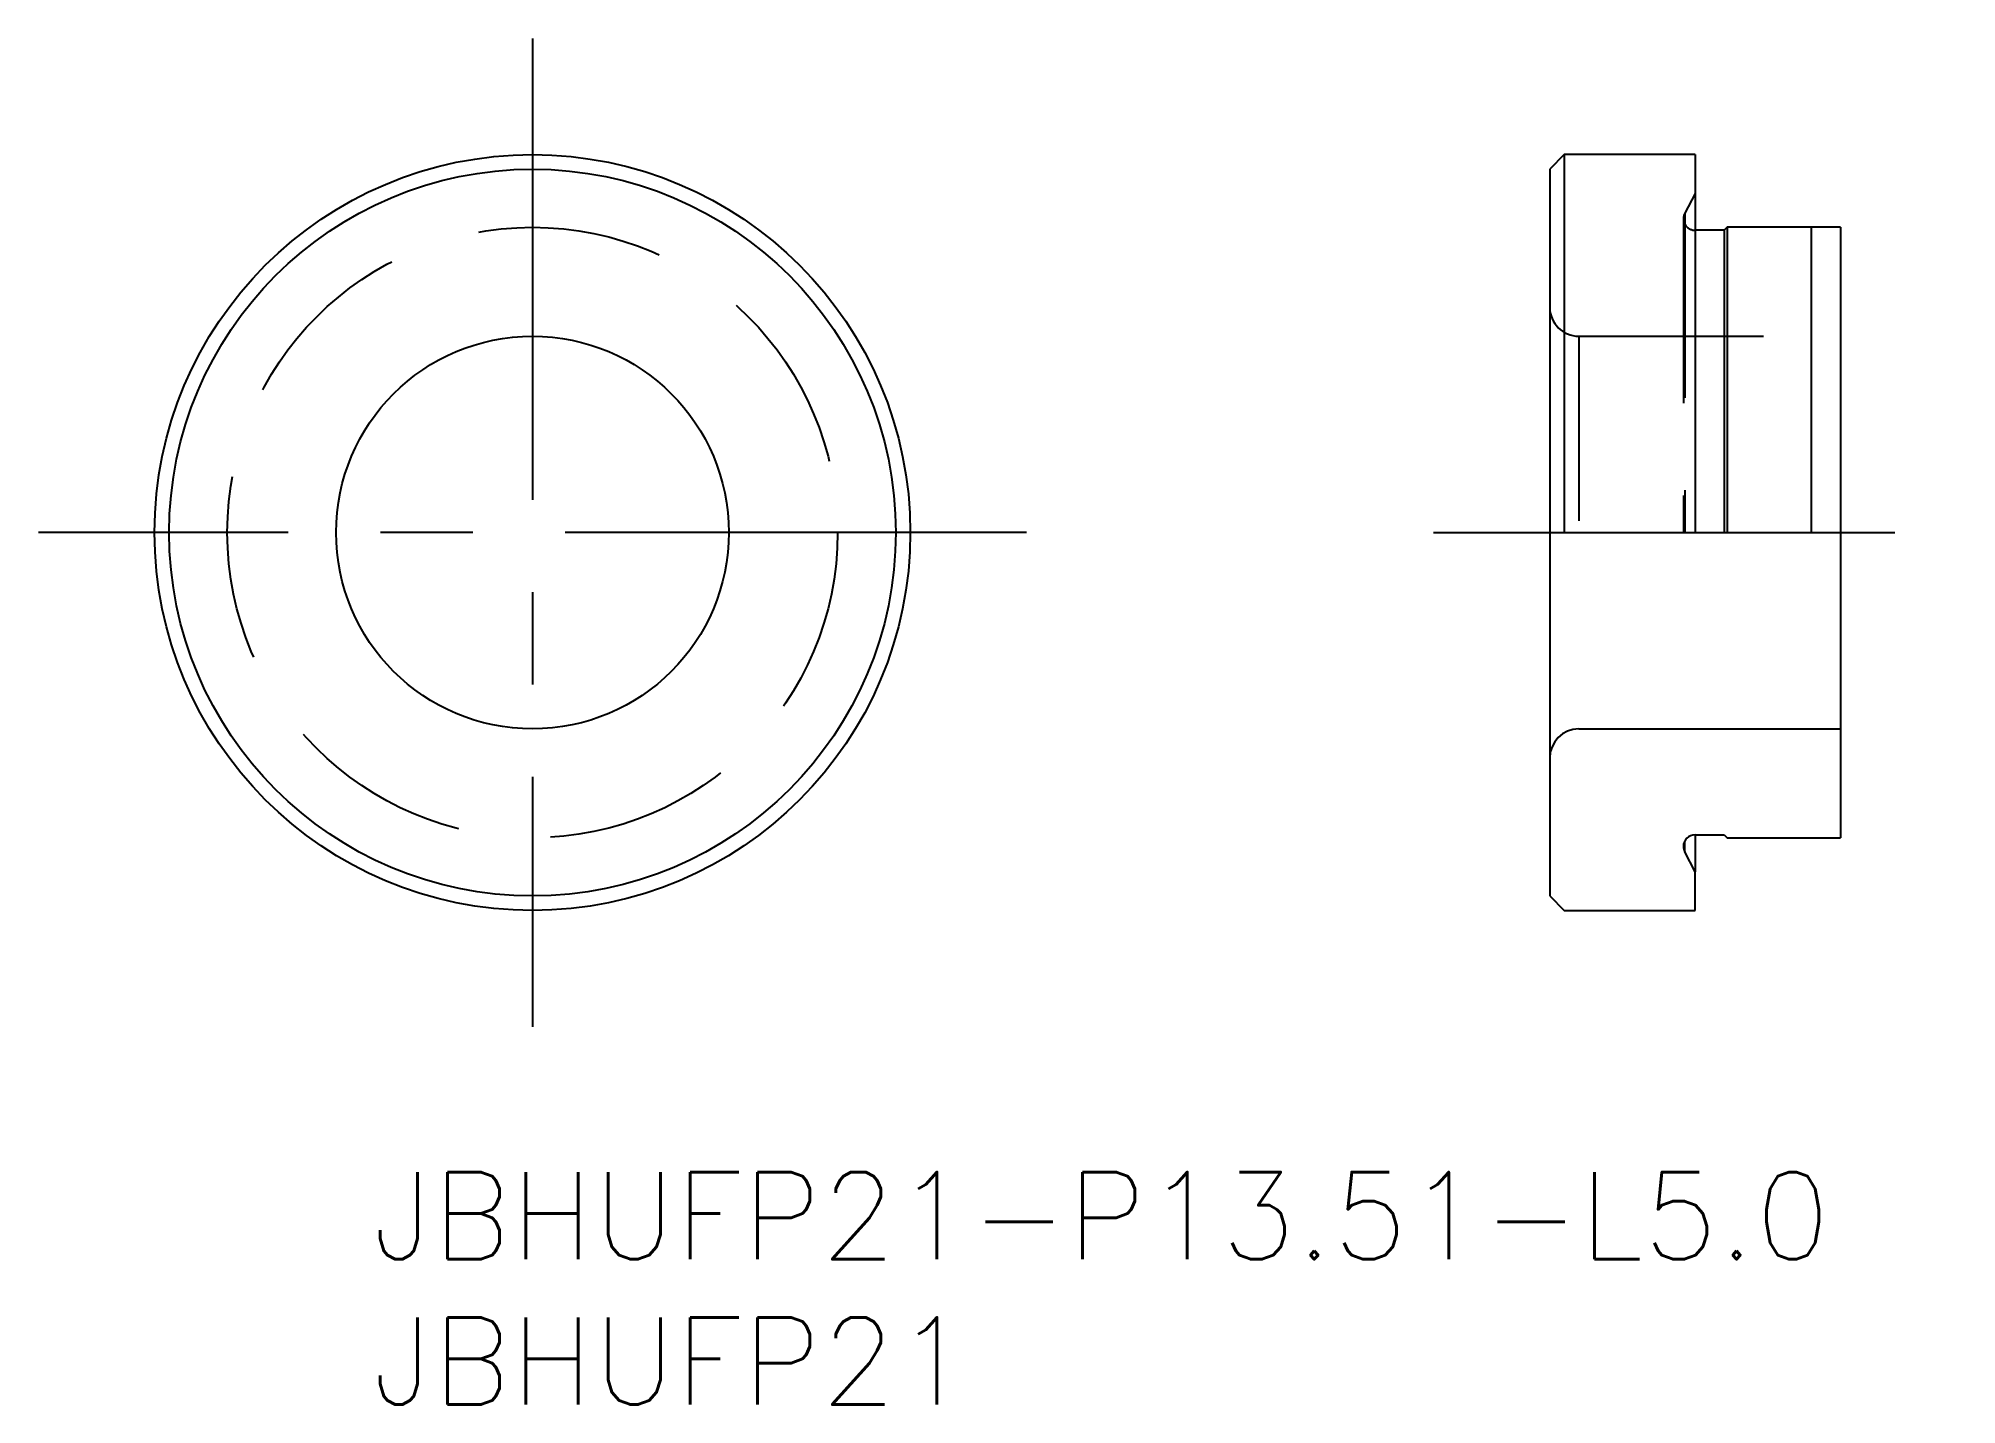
# Model space of a CAD drawing. Extents: x -11.5 to 54.5, y -8 to 39.
import ezdxf

# ---------------------------------------------------------------- set-up
doc = ezdxf.new("R2010")
doc.units = 0
doc.header["$LTSCALE"] = 0.5
doc.linetypes.add('CENTER', pattern=[50.8, 31.75, -6.35, 6.35, -6.35])
doc.linetypes.add('DASHED', pattern=[19.05, 12.7, -6.35])
for name, color, linetype in [('AM_0', 7, 'CONTINUOUS'), ('MSM_CENTER', 1, 'CENTER'), ('MSM_CONTINUOUS', 7, 'CONTINUOUS'), ('MSM_DASHED', 4, 'DASHED'), ('MSM_NARROW', 5, 'CONTINUOUS'), ('MSM_PART_NUMBER', 7, 'CONTINUOUS')]:
    doc.layers.add(name, color=color, linetype=linetype)
doc.styles.get("Standard").update_dxf_attribs({"font": 'txt.shx', "height": 1.8, "bigfont": 'bigfont.shx'})

# ---------------------------------------------------------------- blocks, each defined once
blk = doc.blocks.new('*U16')
at = {"layer": 'MSM_PART_NUMBER'}
blk.add_text('JBHUFP21-P13.51-L5.0', height=3, dxfattribs=at).set_placement((0, -3))
blk = doc.blocks.new('*U17')
at = {"layer": 'MSM_PART_NUMBER'}
blk.add_text('JBHUFP21', height=3, dxfattribs=at).set_placement((0, -8))

msp = doc.modelspace()

# ---------------------------------------------------------------- linework, layer by layer
at = {"layer": 'AM_0'}
for p, q in [((41, 35), (40.5, 34.5)), ((45.5, 35), (41, 35)), ((41, 35), (41, 22)), ((45.5, 35), (45.5, 22)), ((40.5, 34.5), (40.5, 9.5)), ((46.5, 32.4), (45.5, 32.4)), ((46.6, 32.5), (46.5, 32.4)), ((46.5, 32.4), (46.5, 22)), ((50.5, 32.5), (46.6, 32.5)), ((46.6, 32.5), (46.6, 22)), ((50.5, 32.5), (50.5, 11.5)), ((45.5, 11.6), (46.5, 11.6)), ((45.5, 11.6), (45.5, 10.334)), ((46.5, 11.6), (46.6, 11.5)), ((46.6, 11.5), (50.5, 11.5)), ((45.5, 10.334), (45.145, 11.015)), ((45.5, 9), (45.5, 10.334)), ((40.5, 9.5), (41, 9)), ((41, 9), (45.5, 9))]:
    msp.add_line(p, q, dxfattribs=at)
for start, end in [(90, 180), (180, 207.5)]:
    msp.add_arc((45.5, 11.2), 0.4, start, end, dxfattribs=at)
at = {"layer": 'MSM_CENTER'}
for p, q in [((5.5, 39), (5.5, 5)), ((22.5, 22), (-11.5, 22)), ((36.5, 22), (54.5, 22))]:
    msp.add_line(p, q, dxfattribs=at)
at = {"layer": 'MSM_CONTINUOUS'}
msp.add_line((41.5, 15.245), (50.5, 15.245), dxfattribs=at)
for radius in [13, 12.5, 6.755]:
    msp.add_circle((5.5, 22), radius, dxfattribs=at)
msp.add_arc((41.5, 14.245), 1, 90, 180, dxfattribs=at)
at = {"layer": 'MSM_DASHED'}
for p, q in [((45.5, 33.666), (45.145, 32.985)), ((45.1, 32.8), (45.1, 22)), ((45.145, 32.985), (45.145, 22)), ((41.5, 28.755), (41.5, 22)), ((41.5, 28.755), (50.5, 28.755))]:
    msp.add_line(p, q, dxfattribs=at)
msp.add_circle((5.5, 22), 10.5, dxfattribs=at)
for centre, radius, start in [((45.5, 32.8), 0.4, 152.5), ((41.5, 29.755), 1, 180)]:
    msp.add_arc(centre, radius, start, 270, dxfattribs=at)
at = {"layer": 'MSM_NARROW'}
for p, q in [((49.5, 32.5), (49.5, 22)), ((45.145, 11.015), (45.145, 11.385))]:
    msp.add_line(p, q, dxfattribs=at)

# ---------------------------------------------------------------- block references
at = {"layer": 'MSM_CONTINUOUS'}
for name in ['*U16', '*U17']:
    msp.add_blockref(name, (0, 0), dxfattribs=at)

doc.saveas('drawing.dxf')
